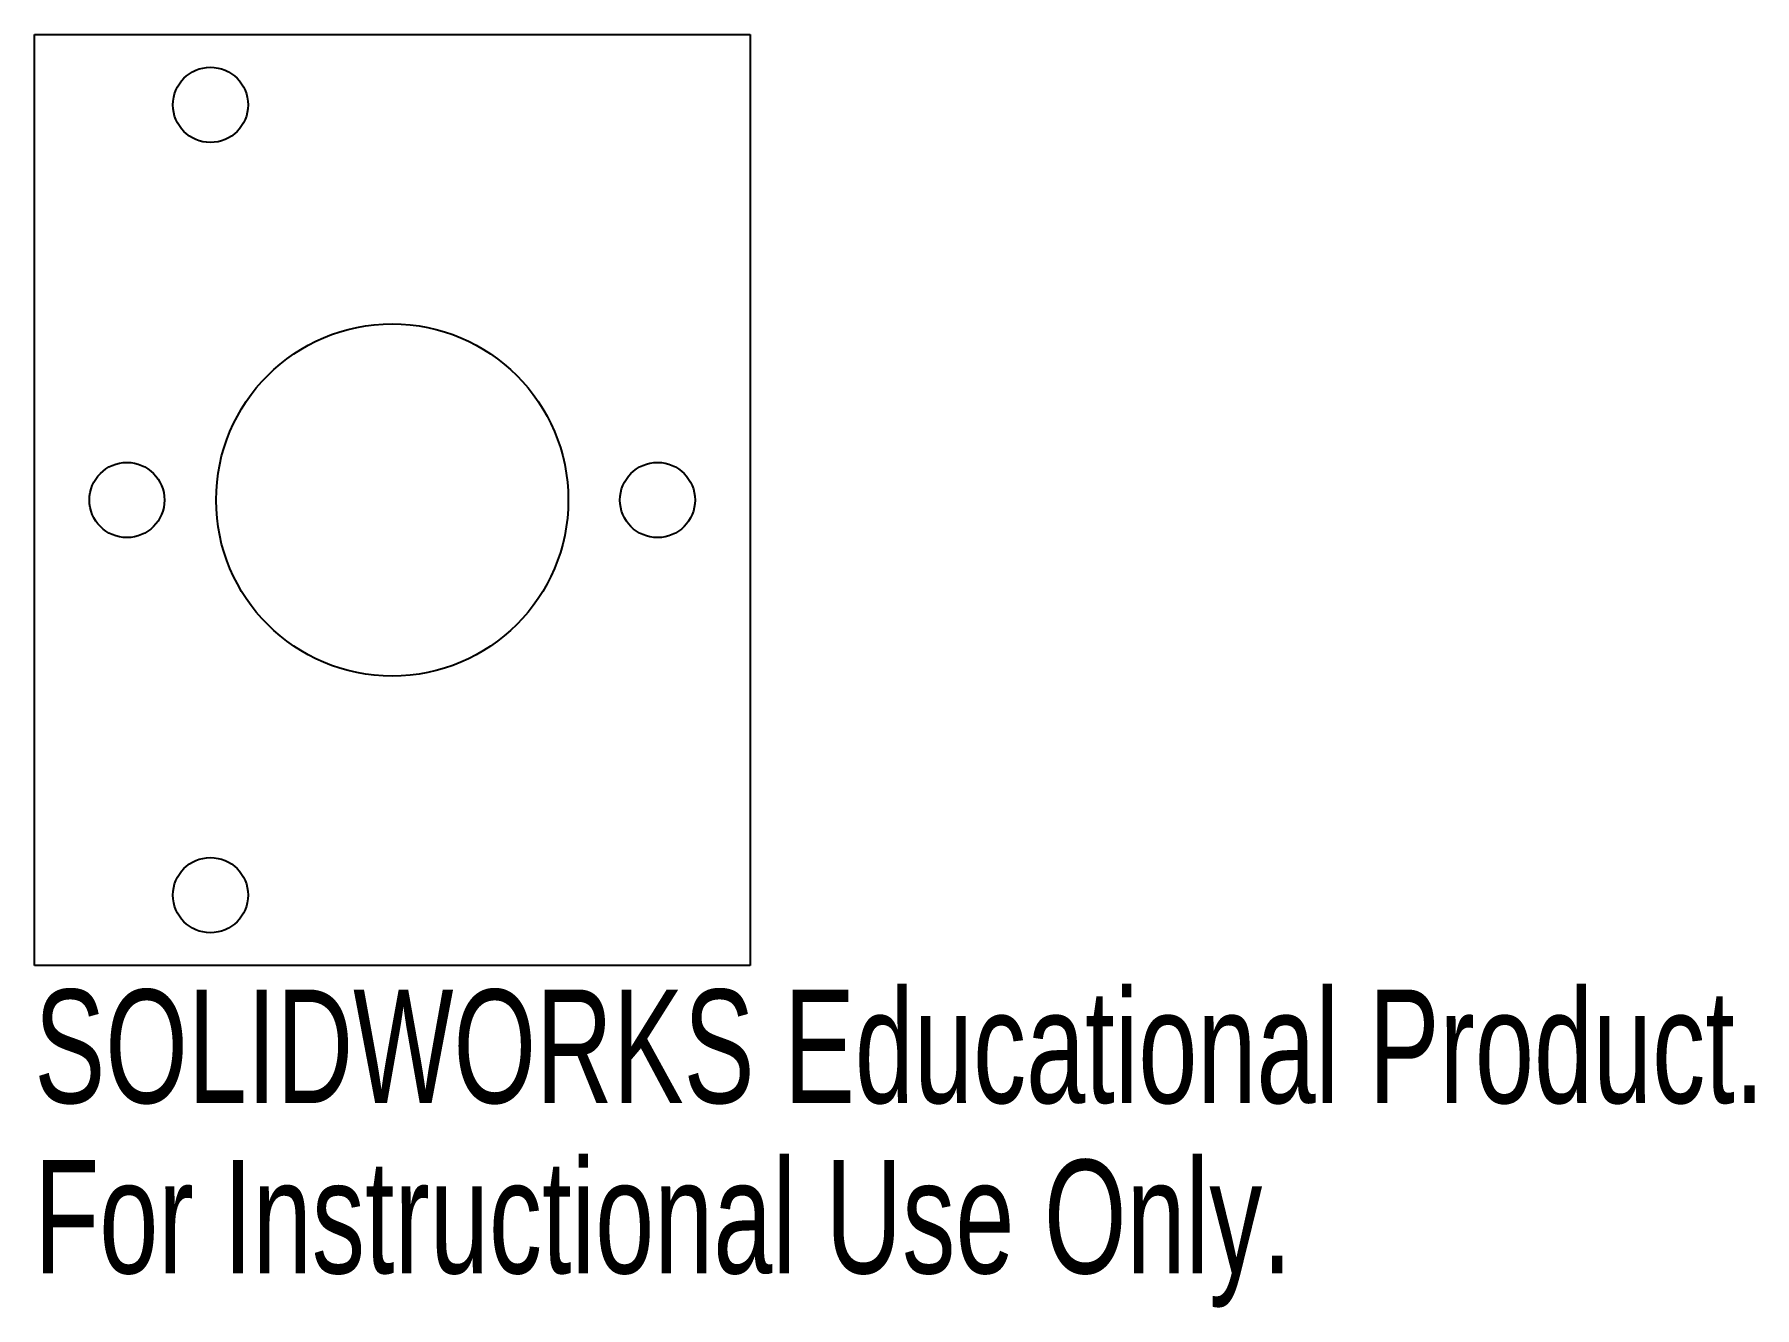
# Model space of a CAD drawing. Header units: millimetres. Extents: x -49.7 to 23.6, y -38.2 to 16.
import ezdxf

# ---------------------------------------------------------------- set-up
doc = ezdxf.new("R2010")
doc.units = ezdxf.units.MM
doc.styles.add('SLDTEXTSTYLE0', font='TXT', dxfattribs={"width": 0.7})

msp = doc.modelspace()

# ---------------------------------------------------------------- linework, layer by layer
at = {"color": 7, "linetype": 'Continuous'}
for p, q in [((-49.685, -23.619), (-49.685, 16.031)), ((-49.685, 16.031), (-19.205, 16.031)), ((-19.205, 16.031), (-19.205, -23.619)), ((-19.205, -23.619), (-49.685, -23.619))]:
    msp.add_line(p, q, dxfattribs=at)
for centre, radius in [((-42.185, 13.031), 1.6), ((-34.445, -3.794), 7.5), ((-45.745, -3.794), 1.6), ((-23.145, -3.794), 1.6), ((-42.185, -20.619), 1.6)]:
    msp.add_circle(centre, radius, dxfattribs=at)

# ---------------------------------------------------------------- texts
at = {"color": 7, "linetype": 'Continuous', "char_height": 4.83362, "attachment_point": 1, "style": 'SLDTEXTSTYLE0'}
for s, insert in [('SOLIDWORKS Educational Product.', (-49.685, -24.638)), ('For Instructional Use Only.', (-49.685, -31.889))]:
    msp.add_mtext(s, dxfattribs=dict(at, insert=insert))

doc.saveas('drawing.dxf')
